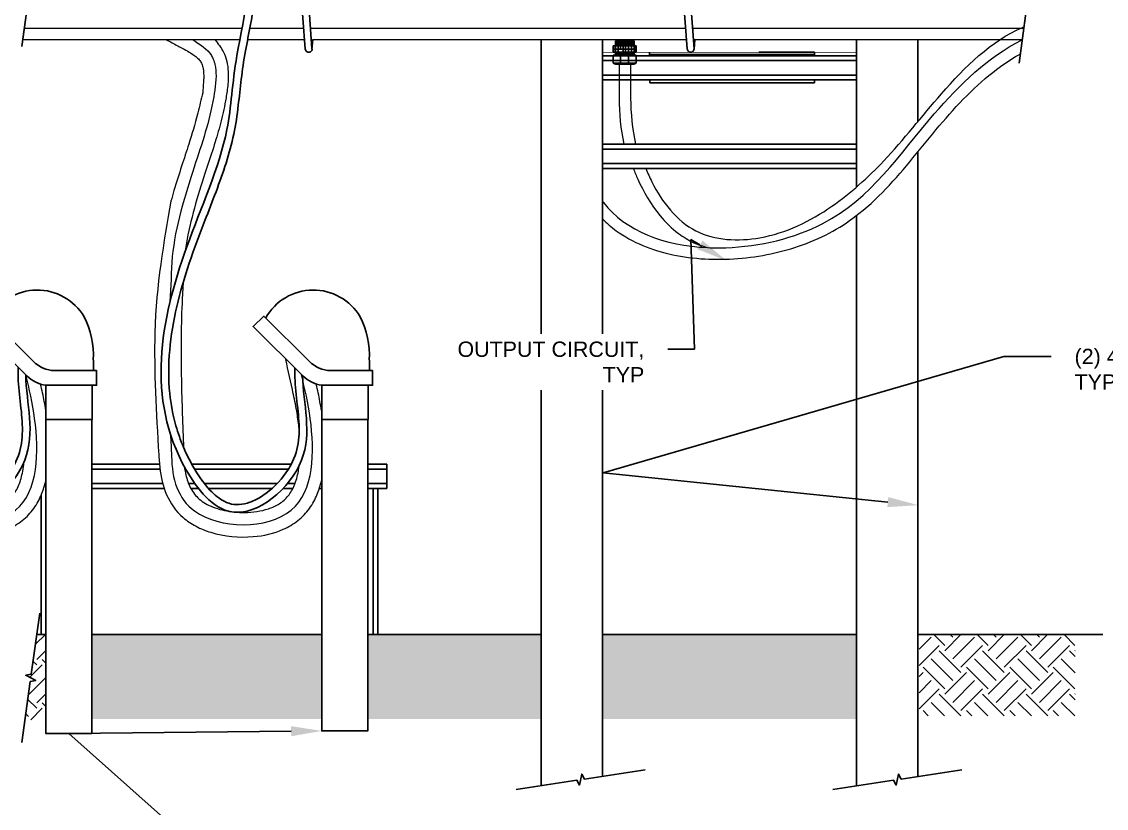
# Model space of a CAD drawing. Header units: feet. Extents: x -17 to 1389, y -162 to 787.
# Drawn here: x 1074.1 to 1144.8, y 172.6 to 223.9 of the extents above; entities that cross this region are included whole.
import ezdxf
from ezdxf import colors
from ezdxf.entities.mleader import LeaderData, LeaderLine
from ezdxf.math import Vec2, Vec3

# ---------------------------------------------------------------- set-up
doc = ezdxf.new("R2010")
doc.units = ezdxf.units.FT
doc.header["$MEASUREMENT"] = 0
doc.linetypes.add('DASHED2', pattern=[0.375, 0.25, -0.125])
for name, color, linetype in [('Cable Gland', 4, 'Continuous'), ('DC Homerun', 8, 'Continuous'), ('E-CABL-UG2', 142, 'Continuous'), ('E-COMB-BOX', 41, 'Continuous'), ('E-COND-PVC', 4, 'Continuous'), ('E-DETL-CAB', 1, 'Continuous'), ('G-ANNO-TEXT', 1, 'Continuous'), ('G-TEXT', 7, 'Continuous'), ('S-BEAM', 7, 'Continuous'), ('S-ERTH', 9, 'Continuous'), ('S-STEL-ANGL', 3, 'Continuous'), ('XREF', 7, 'Continuous')]:
    doc.layers.add(name, color=color, linetype=linetype)
doc.styles.add('NEI-A', font='arial.ttf')

# ---------------------------------------------------------------- blocks, each defined once
blk = doc.blocks.new('gland')
at = {"layer": 'Cable Gland'}
for p, q in [((1.134, 0.921), (0.155, 0.862)), ((1.371, 0.903), (0.155, 0.83)), ((1.02, 0.882), (0.155, 0.83)), ((0.155, 0.719), (0.155, 0.879)), ((0.438, 0.879), (0.155, 0.862)), ((1.371, 0.878), (0.155, 0.805)), ((1.371, 0.878), (0.155, 0.805)), ((1.371, 0.847), (0.155, 0.774)), ((1.371, 0.847), (0.155, 0.774)), ((1.371, 0.815), (0.155, 0.742)), ((1.371, 0.815), (0.155, 0.742)), ((1.371, 0.784), (0.155, 0.711)), ((1.371, 0.784), (0.155, 0.711)), ((1.371, 0.752), (0.155, 0.679)), ((1.371, 0.752), (0.155, 0.679)), ((1.371, 0.721), (0.155, 0.647)), ((1.371, 0.721), (0.155, 0.647)), ((1.371, 0.752), (0.666, 0.71)), ((1.371, 0.752), (0.666, 0.71)), ((1.371, 0.598), (1.371, 0.921)), ((0, 0.598), (1.5, 0.598)), ((0, 0.598), (0, 0.398)), ((0, 0.598), (1.5, 0.598)), ((0, 0.598), (0, 0.398)), ((0, 0.398), (1.5, 0.398)), ((0, 0.398), (1.5, 0.398)), ((0, 0.398), (0, 0.198)), ((0, 0.398), (1.5, 0.398)), ((0, 0.398), (1.5, 0.398)), ((0, 0.398), (0, 0.198)), ((0, 0.198), (1.5, 0.198)), ((0, 0.198), (1.5, 0.198)), ((0, 0), (0, -0.519)), ((1.5, 0), (0, 0)), ((0, 0), (0, -0.519)), ((1.5, 0), (0, 0)), ((0.02, 0.598), (0.02, 0.398)), ((0.02, 0.598), (0.02, 0.398)), ((0.02, 0.398), (0.02, 0.198)), ((0.02, 0.398), (0.02, 0.198)), ((0.447, 0.199), (0.148, 0.181)), ((0.447, 0.199), (0.148, 0.181)), ((0.148, 0), (0.148, 0.198)), ((1.372, 0.192), (0.148, 0.118)), ((1.372, 0.192), (0.148, 0.118)), ((0.834, 0.191), (0.148, 0.15)), ((0.834, 0.191), (0.148, 0.15)), ((1.372, 0.16), (0.148, 0.087)), ((0.148, 0), (0.148, 0.16)), ((1.372, 0.16), (0.148, 0.087)), ((1.372, 0.129), (0.148, 0.055)), ((1.372, 0.129), (0.148, 0.055)), ((1.372, 0.097), (0.148, 0.024)), ((1.372, 0.097), (0.148, 0.024)), ((1.371, 0.689), (0.155, 0.616)), ((1.371, 0.689), (0.155, 0.616)), ((0.162, 0.598), (0.162, 0.398)), ((0.162, 0.598), (0.162, 0.398)), ((0.162, 0.398), (0.162, 0.198)), ((0.162, 0.398), (0.162, 0.198)), ((1.372, 0.066), (0.281, 0)), ((1.372, 0.066), (0.281, 0)), ((1.371, 0.689), (0.288, 0.624)), ((1.371, 0.689), (0.288, 0.624)), ((0.324, 0.598), (0.324, 0.398)), ((0.324, 0.598), (0.324, 0.398)), ((0.324, 0.398), (0.324, 0.198)), ((0.324, 0.398), (0.324, 0.198)), ((1.371, 0.657), (0.337, 0.595)), ((1.371, 0.657), (0.337, 0.595)), ((0.487, 0.598), (0.487, 0.398)), ((0.487, 0.598), (0.487, 0.398)), ((0.487, 0), (0.487, -0.519)), ((0.487, 0), (0.487, -0.519)), ((0.649, 0.598), (0.649, 0.398)), ((0.649, 0.598), (0.649, 0.398)), ((0.649, 0.398), (0.649, 0.198)), ((0.649, 0.398), (0.649, 0.198)), ((1.372, 0.034), (0.806, 0)), ((1.372, 0.034), (0.806, 0)), ((0.811, 0.598), (0.811, 0.398)), ((0.811, 0.598), (0.811, 0.398)), ((0.811, 0.398), (0.811, 0.198)), ((0.811, 0.398), (0.811, 0.198)), ((1.371, 0.626), (0.912, 0.598)), ((1.371, 0.626), (0.912, 0.598)), ((1.003, 0.598), (1.003, 0.398)), ((1.003, 0.598), (1.003, 0.398)), ((1.003, 0.398), (1.003, 0.198)), ((1.003, 0), (1.003, -0.519)), ((1.003, 0), (1.003, -0.519)), ((1.194, 0.598), (1.194, 0.398)), ((1.194, 0.598), (1.194, 0.398)), ((1.194, 0.398), (1.194, 0.198)), ((1.194, 0.398), (1.194, 0.198)), ((1.362, 0.598), (1.362, 0.398)), ((1.362, 0.598), (1.362, 0.398)), ((1.362, 0.398), (1.362, 0.198)), ((1.362, 0.398), (1.362, 0.198)), ((1.372, 0), (1.372, 0.36)), ((1.372, 0), (1.372, 0.36)), ((1.465, 0.598), (1.465, 0.398)), ((1.465, 0.598), (1.465, 0.398)), ((1.465, 0.398), (1.465, 0.198)), ((1.465, 0.398), (1.465, 0.198)), ((1.5, 0.598), (1.5, 0.398)), ((1.5, 0.598), (1.5, 0.398)), ((1.5, 0.398), (1.5, 0.198)), ((1.5, 0.398), (1.5, 0.198)), ((1.5, 0), (1.5, -0.519)), ((1.5, 0), (1.5, -0.01)), ((1.5, -0.519), (0, -0.519)), ((1.5, -0.519), (0, -0.519)), ((1.356, -0.595), (0.144, -0.595)), ((1.356, -0.595), (0.144, -0.595)), ((1.5, -0.346), (1.5, -0.519))]:
    blk.add_line(p, q, dxfattribs=at)
blk.add_lwpolyline([(1.371, 0.921), (0.155, 0.921), (0.155, 0.598)], dxfattribs=at)
for centre, radius, start, end in [((0.157, -0.438), 0.157, 211.11236, 265.27652), ((0.157, -0.438), 0.157, 211.11236, 265.27652), ((1.335, -0.432), 0.164, 277.1817, 327.77818), ((1.335, -0.432), 0.164, 277.1817, 327.77818)]:
    blk.add_arc(centre, radius, start, end, dxfattribs=at)
blk = doc.blocks.new('weatherhead')
at = {"layer": 'E-COND-PVC', "linetype": 'Continuous'}
blk.add_lwpolyline([(139.7096, -9.4868, 0.133498), (139.6905, -9.3961, 0.576764), (139.4921, -9.3985)], format="xyb", dxfattribs=at)
for points in [[(139.5839, -9.4902), (139.4882, -9.3951), (139.4657, -9.4168), (139.5705, -9.5211)], [(139.7099, -9.4876), (139.7099, -9.5093)], [(139.6149, -9.5401), (139.7165, -9.5401), (139.7165, -9.5093), (139.6282, -9.5093)]]:
    blk.add_lwpolyline(points, dxfattribs=at)
blk.add_lwpolyline([(139.7074, -9.6118), (139.7074, -9.5401), (139.6099, -9.5401), (139.6099, -9.6118)], close=True, dxfattribs=at)
for centre, radius, start, end in [((139.6311, -9.4414), 0.0679, 225.975, 267.5744), ((139.6202, -9.4685), 0.0723, 226.6049, 261.7693)]:
    blk.add_arc(centre, radius, start, end, dxfattribs=at)

msp = doc.modelspace()

# ---------------------------------------------------------------- hatches: boundary and pattern name
at = {"layer": 'S-ERTH'}
h = msp.add_hatch(dxfattribs=at)
h.set_pattern_fill('EARTH', color=256, scale=8, angle=45)
h.set_pattern_definition([(45, (1046.759, 170.9494), (0, 2.82843), [2, -2]), (45, (1046.2286, 171.4798), (0, 2.82843), [2, -2]), (45, (1045.6983, 172.01), (0, 2.82843), [2, -2]), (135, (1045.6983, 172.3636), (-2.82843, 2e-16), [2, -2]), (135, (1046.2286, 172.894), (-2.82843, 2e-16), [2, -2]), (135, (1046.759, 173.4243), (-2.82843, 2e-16), [2, -2])])
h.paths.add_polyline_path([(1075.63374, 183.93287), (1075.04769, 183.93287), (1074.6879, 181.36329), (1074.33045, 181.28712), (1074.97601, 180.94429), (1074.61856, 180.86812), (1074.26373, 178.33403), (1075.63374, 178.33403)])
h = msp.add_hatch(dxfattribs=at)
h.set_pattern_fill('EARTH', color=256, scale=8, angle=45)
h.set_pattern_definition([(45, (1169.2533, 195.906), (2e-16, 2.82843), [2, -2]), (45, (1168.723, 196.4363), (2e-16, 2.82843), [2, -2]), (45, (1168.1927, 196.9666), (2e-16, 2.82843), [2, -2]), (135, (1168.1927, 197.3202), (-2.82843, 4e-16), [2, -2]), (135, (1168.723, 197.8505), (-2.82843, 4e-16), [2, -2]), (135, (1169.2533, 198.3808), (-2.82843, 4e-16), [2, -2])])
h.paths.add_polyline_path([(1142.75761, 178.57791), (1142.75761, 183.90596), (1132.58595, 183.90596), (1132.58595, 178.59612)])
h = msp.add_hatch(dxfattribs=at)
h.set_pattern_fill('EARTH', color=256, scale=8, angle=45)
h.set_pattern_definition([(45, (1046.759, 170.9005), (0, 2.828427), [2, -2]), (45, (1046.2286, 171.4308), (0, 2.828427), [2, -2]), (45, (1045.6983, 171.9611), (0, 2.828427), [2, -2]), (135, (1045.6983, 172.3147), (-2.828427, 2e-16), [2, -2]), (135, (1046.2286, 172.845), (-2.828427, 2e-16), [2, -2]), (135, (1046.759, 173.3754), (-2.828427, 2e-16), [2, -2])])
h.paths.add_polyline_path([(1128.50291, 183.88393), (1111.93272, 183.88393), (1111.93272, 178.37135), (1128.50291, 178.37135)])
h.paths.add_polyline_path([(1107.93272, 183.88393), (1096.90784, 183.88393), (1096.63374, 183.88393), (1096.63374, 178.37135), (1107.93272, 178.37135)])
h.paths.add_polyline_path([(1093.63374, 183.88393), (1078.63374, 183.88393), (1078.63374, 178.37135), (1093.63374, 178.37135)])
h.paths.add_polyline_path([(1071.12457, 183.88393), (1046.47756, 183.88393), (1046.47756, 178.37135), (1070.35269, 178.37135), (1070.69544, 180.81919), (1071.05289, 180.89535), (1070.40732, 181.23819), (1070.76477, 181.31435)])
h.paths.add_polyline_path([(1042.47756, 183.88393), (1025.90737, 183.88393), (1025.90737, 178.37135), (1042.47756, 178.37135)])
h.paths.add_polyline_path([(1021.90737, 183.88393), (992.20284, 183.88393), (992.20284, 178.37135), (1021.90737, 178.37135)])
h.paths.add_polyline_path([(984.06284, 183.88393), (981.04261, 183.88393), (981.04261, 178.37135), (984.06284, 178.37135)])

# ---------------------------------------------------------------- linework, layer by layer
at = {"layer": 'DC Homerun', "lineweight": 20}
for points in [[(1074.23016, 223.43484), (1088.43234, 223.43484)], [(1088.94106, 223.43484), (1092.44444, 223.43484)], [(1092.89359, 223.43484), (1117.35755, 223.43484)], [(1117.80639, 223.43484), (1139.42084, 223.43484)], [(1074.12515, 222.68484), (1088.28832, 222.68484)], [(1088.7976, 222.68484), (1092.50105, 222.68484)], [(1093.04082, 222.68484), (1117.41549, 222.68484)], [(1117.86309, 222.68484), (1139.32202, 222.68484)]]:
    msp.add_lwpolyline(points, dxfattribs=at)
for points in [[(1113.3471, 215.86058, -0.04977716), (1113.04624, 218.87602), (1113.04624, 221.07929)], [(1114.11299, 215.86058, -0.05239206), (1113.79624, 218.876), (1113.79624, 221.07929)]]:
    msp.add_lwpolyline(points, format="xyb", dxfattribs=at)
for start, end in [(176.2310466, 177.8513344), (180.0512145, 180.732437), (182.5765929, 183.3569123)]:
    msp.add_arc((1188.32892, 201.65391), 104.66909, start, end, dxfattribs=at)
for points, knots in [([(1114.75911, 214.28578), (1114.88, 213.98883), (1115.60147, 212.37315), (1117.70449, 209.64988), (1122.65323, 209.43541), (1126.85248, 211.51876), (1130.69156, 214.99918), (1134.12803, 219.44922), (1137.29103, 222.62187), (1139.36218, 223.49172), (1139.38168, 223.49982), (1139.39848, 223.50681), (1139.41531, 223.51373), (1139.43214, 223.52063)], [2.39856789, 2.39856789, 2.39856789, 2.39856789, 3.35614026, 7.65120148, 11.84348528, 16.96998472, 21.4559257, 27.23428072, 34.056127, 34.12088318, 34.12088318, 34.12088318, 34.1766587, 34.1766587, 34.1766587, 34.1766587]), ([(1083.49054, 222.68484), (1083.74049, 222.55049), (1083.99044, 222.41613), (1084.24038, 222.28178), (1084.29077, 222.25469), (1084.34115, 222.22761), (1084.39096, 222.20082), (1084.56867, 222.10525), (1084.73908, 222.01344), (1085.12713, 221.78851), (1085.3272, 221.6559), (1085.56187, 221.45512), (1085.63065, 221.38407), (1085.7394, 221.24512), (1085.7771, 221.18047), (1085.84712, 221.01256), (1085.87604, 220.91305), (1085.92965, 220.61541), (1085.93982, 220.39431), (1085.93013, 220.1526), (1085.92695, 220.07323), (1085.92162, 219.99163), (1085.9163, 219.91003), (1085.90115, 219.67802), (1085.88601, 219.446), (1085.87086, 219.21398)], [-0.93552896, -0.93552896, -0.93552896, -0.93552896, -0.15694593, -0.15694593, -0.15694593, 0, 0, 0, 0.55992066, 0.55992066, 1.38906805, 1.38906805, 1.86615791, 1.86615791, 2.37146693, 2.37146693, 2.87677595, 2.87677595, 3.68258183, 3.68258183, 3.68258183, 3.94718348, 3.94718348, 3.94718348, 4.6995761, 4.6995761, 4.6995761, 4.6995761]), ([(1086.66653, 222.68484), (1086.86451, 222.43023), (1087.059, 222.17445), (1087.20083, 221.90078), (1087.23076, 221.84304), (1087.25834, 221.7845), (1087.37048, 221.51964), (1087.4293, 221.30908), (1087.55109, 220.65219), (1087.54627, 220.2086), (1087.4825, 219.4726), (1087.43752, 219.17169), (1087.29748, 218.3609), (1087.19109, 217.87184), (1086.95272, 216.92279), (1086.82113, 216.46543), (1086.52519, 215.50327), (1086.35892, 214.99875), (1085.95837, 213.77879), (1085.71548, 213.03532), (1085.26531, 211.50276), (1085.0589, 210.71594), (1084.83607, 209.59564), (1084.77741, 209.24681), (1084.73312, 208.90652)], [1.53952529, 1.53952529, 1.53952529, 1.53952529, 2.21752315, 2.21752315, 2.21752315, 2.36057738, 2.36057738, 2.86277036, 2.86277036, 3.93462935, 3.93462935, 4.71275618, 4.71275618, 6.15222142, 6.15222142, 7.59168665, 7.59168665, 9.18829529, 9.18829529, 11.28538435, 11.28538435, 13.38247341, 13.38247341, 14.34684127, 14.34684127, 14.34684127, 14.34684127]), ([(1085.17405, 222.68484), (1085.69108, 222.39436), (1086.20887, 222.04961), (1086.47945, 221.55635), (1086.50039, 221.51424), (1086.56292, 221.38851), (1086.61089, 221.25425), (1086.65758, 221.11925)], [0.42743779, 0.42743779, 0.42743779, 0.42743779, 2.09089211, 2.24230814, 2.24230814, 2.24230814, 2.69439319, 2.69439319, 2.69439319, 2.69439319]), ([(1118.78703, 209.12408), (1119.24969, 209.09458), (1119.56435, 209.10359), (1119.87901, 209.1126), (1119.91081, 209.11351), (1119.94261, 209.11443), (1119.97442, 209.11543), (1122.20504, 209.1862), (1128.40623, 210.69787), (1132.6268, 217.24841), (1137.09867, 221.55933), (1139.25344, 222.64126), (1139.27584, 222.65251), (1139.29827, 222.66368), (1139.3207, 222.67484)], [12.38660988, 12.38660988, 12.38660988, 12.38660988, 13.21658274, 13.21658274, 13.21658274, 13.30046646, 13.30046646, 13.30046646, 19.18270433, 29.37972816, 36.75607939, 36.75607939, 36.75607939, 36.83276643, 36.83276643, 36.83276643, 36.83276643]), ([(1111.93272, 210.99913), (1112.20975, 210.71393), (1112.51188, 210.45433), (1113.88934, 209.45096), (1115.15727, 208.94631), (1117.87513, 208.36824), (1119.32823, 208.29478), (1122.21608, 208.52253), (1123.65095, 208.82399), (1125.66895, 209.54767), (1126.33471, 209.8464), (1127.56784, 210.53444), (1128.13517, 210.92109), (1130.11588, 212.48377), (1131.27448, 213.85281), (1132.97102, 215.93147), (1133.53529, 216.63706), (1135.27652, 218.66563), (1136.53454, 219.94188), (1138.31982, 221.23793), (1138.75555, 221.51883), (1139.2009, 221.76554)], [5.5746994, 5.5746994, 5.5746994, 5.5746994, 6.68461765, 6.68461765, 10.31690918, 10.31690918, 13.94920071, 13.94920071, 17.58149224, 17.58149224, 19.49417094, 19.49417094, 21.40684965, 21.40684965, 26.66251141, 26.66251141, 29.34676904, 29.34676904, 34.62372535, 34.62372535, 36.27747467, 36.27747467, 36.27747467, 36.27747467]), ([(1086.65758, 221.11925), (1086.66107, 221.0974), (1086.66455, 221.07556), (1086.66804, 221.05371), (1086.68515, 220.94649), (1086.70226, 220.83926), (1086.71396, 220.72955), (1086.77408, 220.16548), (1086.45752, 217.76647), (1085.33243, 214.52792), (1084.06594, 210.46103), (1083.8862, 208.53415)], [2.69435752, 2.69435752, 2.69435752, 2.69435752, 2.76148795, 2.76148795, 2.76148795, 3.0909829, 3.0909829, 3.0909829, 4.78504105, 9.54367378, 14.77400802, 14.77400802, 14.77400802, 14.77400802]), ([(1085.87086, 219.21398), (1085.7644, 218.78051), (1085.65793, 218.34703), (1085.55146, 217.91356), (1085.54763, 217.89795), (1085.54379, 217.88233), (1085.53994, 217.86674), (1085.53673, 217.85374), (1085.53351, 217.84075), (1085.36601, 217.16799), (1085.17271, 216.53296), (1084.81006, 215.4067), (1084.6531, 214.93512), (1084.32501, 213.92669), (1084.15486, 213.39288), (1083.92451, 212.61707), (1083.85887, 212.38966), (1083.79517, 212.16011)], [4.60301918, 4.60301918, 4.60301918, 4.60301918, 6.01467683, 6.01467683, 6.01467683, 6.06551884, 6.06551884, 6.06551884, 6.10788436, 6.10788436, 8.26195664, 8.26195664, 9.72014853, 9.72014853, 11.17834042, 11.17834042, 11.77240495, 11.77240495, 11.77240495, 11.77240495]), ([(1113.9525, 214.28578), (1114.04158, 214.05441), (1114.13668, 213.82266), (1114.60773, 212.76362), (1115.08428, 211.9313), (1116.04763, 210.77014), (1116.44719, 210.37616), (1117.20872, 209.8095), (1117.54711, 209.60556), (1118.19032, 209.31143), (1118.48603, 209.20634), (1118.78703, 209.12408)], [2.10953202, 2.10953202, 2.10953202, 2.10953202, 2.81927463, 2.81927463, 5.35499642, 5.35499642, 6.83249001, 6.83249001, 7.85552937, 7.85552937, 8.67722992, 8.67722992, 8.67722992, 8.67722992]), ([(1083.79517, 212.16011), (1083.31711, 209.45114), (1082.47026, 204.65238), (1082.8368, 198.35234), (1082.99642, 195.60875)], [0, 0, 0, 0, 9.36623542, 16.59172097, 16.59172097, 16.59172097, 16.59172097]), ([(1111.93272, 212.16368), (1111.95655, 212.13041), (1113.37848, 210.19551), (1116.00638, 209.25536), (1118.78703, 209.12408)], [4.69435006, 4.69435006, 4.69435006, 4.69435006, 4.822412, 12.25114914, 12.25114914, 12.25114914, 12.25114914]), ([(1084.64331, 196.03399), (1084.58085, 197.52539), (1084.46222, 200.67692), (1084.4634, 204.31908), (1084.58899, 206.46147), (1084.61873, 206.94556)], [1.37950953, 1.37950953, 1.37950953, 1.37950953, 5.85778399, 10.84095613, 12.2958481, 12.2958481, 12.2958481, 12.2958481]), ([(1092.15391, 197.29446), (1092.11897, 197.63823), (1092.07316, 197.97863), (1091.95327, 198.73151), (1091.8739, 199.14108), (1091.78581, 199.54308), (1091.78281, 199.55676), (1091.77981, 199.57045), (1091.7768, 199.58413), (1091.61193, 200.33351), (1091.44707, 201.0829), (1091.28221, 201.83228)], [31.82126964, 31.82126964, 31.82126964, 31.82126964, 32.81225675, 32.81225675, 34.07939925, 34.07939925, 34.07939925, 34.12254975, 34.12254975, 34.12254975, 36.48623747, 36.48623747, 36.48623747, 36.48623747]), ([(1065.8641, 195.52495), (1065.87413, 194.03171), (1066.86029, 190.82162), (1075.14812, 190.62824), (1075.20802, 196.9966), (1074.55931, 199.91749), (1074.32787, 200.8165)], [15.71403833, 15.71403833, 15.71403833, 15.71403833, 19.96787139, 26.27610251, 32.37787258, 35.22336586, 35.22336586, 35.22336586, 35.22336586]), ([(1075.63374, 198.50888), (1075.5727, 198.89808), (1075.50219, 199.2755), (1075.38486, 199.83665), (1075.34252, 200.02776), (1075.29875, 200.21655)], [32.76494215, 32.76494215, 32.76494215, 32.76494215, 33.84105981, 33.84105981, 34.40880185, 34.40880185, 34.40880185, 34.40880185]), ([(1083.83942, 195.52495), (1083.84945, 194.03171), (1084.83561, 190.82162), (1093.12344, 190.62824), (1093.18334, 196.9966), (1092.53462, 199.91749), (1092.30319, 200.8165)], [15.71403833, 15.71403833, 15.71403833, 15.71403833, 19.96787139, 26.27610251, 32.37787258, 35.22336586, 35.22336586, 35.22336586, 35.22336586]), ([(1093.60906, 198.50888), (1093.54802, 198.89808), (1093.47751, 199.2755), (1093.36018, 199.83665), (1093.31784, 200.02776), (1093.27407, 200.21655)], [32.76494215, 32.76494215, 32.76494215, 32.76494215, 33.84105981, 33.84105981, 34.40880185, 34.40880185, 34.40880185, 34.40880185]), ([(1065.0211, 195.60875), (1065.0211, 195.60875), (1065.0211, 195.60875), (1065.16009, 194.15763), (1065.29328, 193.56019), (1065.77738, 192.44995), (1066.13253, 191.93815), (1066.86402, 191.30178), (1067.15112, 191.10991), (1067.76188, 190.78999), (1068.08713, 190.65949), (1069.29746, 190.28728), (1070.25553, 190.19193), (1071.8659, 190.33118), (1072.53055, 190.48287), (1073.48066, 190.90035), (1073.8054, 191.08838), (1074.38923, 191.5501), (1074.64056, 191.8193), (1075.05707, 192.40174), (1075.22433, 192.71576), (1075.47287, 193.3238), (1075.56339, 193.61435), (1075.63374, 193.91092)], [14.14170656, 14.14170656, 14.14170656, 14.14170656, 16.36879252, 16.36879252, 18.0154997, 18.0154997, 19.66220689, 19.66220689, 20.53137207, 20.53137207, 21.40053725, 21.40053725, 23.64314973, 23.64314973, 25.26952027, 25.26952027, 26.18823496, 26.18823496, 27.09683782, 27.09683782, 28.00544068, 28.00544068, 28.78781571, 28.78781571, 28.78781571, 28.78781571]), ([(1082.99642, 195.60875), (1082.99642, 195.60875), (1082.99642, 195.60875), (1083.13541, 194.15763), (1083.2686, 193.56019), (1083.7527, 192.44995), (1084.10785, 191.93815), (1084.83934, 191.30178), (1085.12644, 191.10991), (1085.7372, 190.78999), (1086.06245, 190.65949), (1087.27278, 190.28728), (1088.23085, 190.19193), (1089.84122, 190.33118), (1090.50587, 190.48287), (1091.45598, 190.90035), (1091.78072, 191.08838), (1092.36455, 191.5501), (1092.61588, 191.8193), (1093.03239, 192.40174), (1093.19965, 192.71576), (1093.44819, 193.3238), (1093.53871, 193.61435), (1093.60906, 193.91092)], [14.14170656, 14.14170656, 14.14170656, 14.14170656, 16.36879252, 16.36879252, 18.0154997, 18.0154997, 19.66220689, 19.66220689, 20.53137207, 20.53137207, 21.40053725, 21.40053725, 23.64314973, 23.64314973, 25.26952027, 25.26952027, 26.18823496, 26.18823496, 27.09683782, 27.09683782, 28.00544068, 28.00544068, 28.78781571, 28.78781571, 28.78781571, 28.78781571]), ([(1066.72691, 194.65578), (1066.77433, 194.33074), (1066.84881, 194.03274), (1067.07081, 193.459), (1067.22615, 193.19406), (1067.62414, 192.73618), (1067.86822, 192.54211), (1068.50626, 192.20473), (1068.89108, 192.068), (1069.72324, 191.88635), (1070.17024, 191.841), (1071.16365, 191.85135), (1071.70693, 191.93574), (1072.43742, 192.17936), (1072.6767, 192.28987), (1073.11714, 192.56467), (1073.30294, 192.73064), (1073.62692, 193.13421), (1073.76281, 193.37056), (1073.9852, 193.91139), (1074.07102, 194.21545), (1074.16676, 194.73244), (1074.19325, 194.92883), (1074.21219, 195.13101)], [16.68275993, 16.68275993, 16.68275993, 16.68275993, 17.83389527, 17.83389527, 19.17447795, 19.17447795, 20.51506063, 20.51506063, 21.85564331, 21.85564331, 23.19622599, 23.19622599, 24.86915988, 24.86915988, 25.81698777, 25.81698777, 26.90659229, 26.90659229, 27.99619681, 27.99619681, 29.08580133, 29.08580133, 29.71083264, 29.71083264, 29.71083264, 29.71083264]), ([(1084.70223, 194.65578), (1084.74965, 194.33074), (1084.82413, 194.03274), (1085.04613, 193.459), (1085.20147, 193.19406), (1085.59946, 192.73618), (1085.84354, 192.54211), (1086.48158, 192.20473), (1086.8664, 192.068), (1087.69856, 191.88635), (1088.14556, 191.841), (1089.13896, 191.85135), (1089.68225, 191.93574), (1090.41273, 192.17936), (1090.65202, 192.28987), (1091.09246, 192.56467), (1091.27825, 192.73064), (1091.60224, 193.13421), (1091.73813, 193.37056), (1091.96051, 193.91139), (1092.04634, 194.21545), (1092.13035, 194.66914), (1092.14982, 194.79778), (1092.16584, 194.9293)], [16.68275993, 16.68275993, 16.68275993, 16.68275993, 17.83389527, 17.83389527, 19.17447795, 19.17447795, 20.51506063, 20.51506063, 21.85564331, 21.85564331, 23.19622599, 23.19622599, 24.86915988, 24.86915988, 25.81698777, 25.81698777, 26.90659229, 26.90659229, 27.99619681, 27.99619681, 29.08580133, 29.08580133, 29.50087025, 29.50087025, 29.50087025, 29.50087025])]:
    msp.add_open_spline(points, degree=3, knots=knots, dxfattribs=at)
msp.add_open_spline([(1084.70223, 194.65578), (1084.70028, 194.70109), (1084.69832, 194.74639), (1084.69637, 194.79169)], degree=3, dxfattribs=at)
at = {"layer": 'E-CABL-UG2', "linetype": 'Continuous'}
for points, knots in [([(1068.17496, 229.59441), (1068.48156, 229.57134), (1068.67341, 229.52426), (1069.13015, 229.39747), (1069.39475, 229.31279), (1069.84675, 229.10614), (1070.04078, 228.99165), (1070.37811, 228.71972), (1070.52375, 228.56354), (1070.87463, 228.07425), (1071.01979, 227.70904), (1071.19424, 226.93936), (1071.22503, 226.53277), (1071.2146, 225.32827), (1071.0882, 224.49247), (1070.83241, 223.08219), (1070.71472, 222.50539), (1070.49387, 221.30219), (1070.40671, 220.69325), (1070.26411, 219.51858), (1070.20707, 218.95491), (1070.06605, 217.76732), (1069.97847, 217.14305), (1069.7129, 215.88441), (1069.54071, 215.2584), (1068.94847, 213.38385), (1068.45306, 212.13835), (1067.60672, 209.96406), (1067.25436, 209.0412), (1066.62756, 207.17146), (1066.35043, 206.22619), (1065.69264, 203.38199), (1065.48638, 201.47625), (1065.7487, 198.90123), (1065.87942, 198.19389), (1066.20994, 197.02735), (1066.37239, 196.56374), (1066.74556, 195.68653), (1066.95063, 195.27195), (1067.50964, 194.29349), (1067.88798, 193.74226), (1068.59208, 192.99514), (1068.90229, 192.74444), (1069.42582, 192.47018), (1069.63694, 192.40009), (1070.07084, 192.34537), (1070.30449, 192.35908), (1070.79648, 192.4679), (1071.05403, 192.56322), (1071.89015, 192.9889), (1072.46834, 193.46544), (1073.19145, 194.3273), (1073.41444, 194.65557), (1073.86366, 195.50548), (1074.00877, 196.01967), (1074.1323, 197.09185), (1074.11187, 197.64867), (1074.00841, 198.80111), (1073.92544, 199.39565), (1073.8484, 200.29131), (1073.83076, 200.58228), (1073.82486, 201.02251), (1073.82608, 201.16961), (1073.82796, 201.31387)], [0, 0, 0, 0, 0.54196997, 0.54196997, 1.29312655, 1.29312655, 1.88635964, 1.88635964, 2.47959273, 2.47959273, 3.59240334, 3.59240334, 4.70521395, 4.70521395, 6.77838294, 6.77838294, 8.22744975, 8.22744975, 9.96355124, 9.96355124, 11.69965274, 11.69965274, 13.67035979, 13.67035979, 15.64106684, 15.64106684, 19.58248095, 19.58248095, 22.45768873, 22.45768873, 25.3328965, 25.3328965, 31.08331206, 31.08331206, 33.2877501, 33.2877501, 34.75996255, 34.75996255, 36.09677179, 36.09677179, 37.94615944, 37.94615944, 39.28060947, 39.28060947, 40.20773526, 40.20773526, 41.13486105, 41.13486105, 42.06198684, 42.06198684, 44.13778033, 44.13778033, 45.27283759, 45.27283759, 47.04251545, 47.04251545, 48.8121933, 48.8121933, 50.58187116, 50.58187116, 51.4102524, 51.4102524, 51.83845956, 51.83845956, 51.83845956, 51.83845956]), ([(1086.22026, 229.59441), (1086.52685, 229.57134), (1086.71871, 229.52426), (1087.17545, 229.39747), (1087.44004, 229.31279), (1087.89205, 229.10614), (1088.08608, 228.99165), (1088.4234, 228.71972), (1088.56904, 228.56354), (1088.91992, 228.07425), (1089.06509, 227.70904), (1089.23953, 226.93936), (1089.27033, 226.53277), (1089.25989, 225.32827), (1089.13349, 224.49247), (1088.87771, 223.08219), (1088.76002, 222.50539), (1088.53916, 221.30219), (1088.452, 220.69325), (1088.30941, 219.51858), (1088.25237, 218.95491), (1088.11135, 217.76732), (1088.02376, 217.14305), (1087.7582, 215.88441), (1087.58601, 215.2584), (1086.99377, 213.38385), (1086.49835, 212.13835), (1085.65201, 209.96406), (1085.29966, 209.0412), (1084.67286, 207.17146), (1084.39573, 206.22619), (1083.73794, 203.38199), (1083.53168, 201.47625), (1083.79399, 198.90123), (1083.92472, 198.19389), (1084.25524, 197.02735), (1084.41768, 196.56374), (1084.79085, 195.68653), (1084.99592, 195.27195), (1085.55493, 194.29349), (1085.93328, 193.74226), (1086.63737, 192.99514), (1086.94758, 192.74444), (1087.47111, 192.47018), (1087.68224, 192.40009), (1088.11613, 192.34537), (1088.34979, 192.35908), (1088.84178, 192.4679), (1089.09933, 192.56322), (1089.93545, 192.9889), (1090.51363, 193.46544), (1091.23675, 194.3273), (1091.45974, 194.65557), (1091.90896, 195.50548), (1092.05406, 196.01967), (1092.1776, 197.09185), (1092.15717, 197.64867), (1092.05371, 198.80111), (1091.97074, 199.39565), (1091.89369, 200.29131), (1091.87605, 200.58228), (1091.87036, 201.00712), (1091.87116, 201.13938), (1091.8727, 201.26935)], [0, 0, 0, 0, 0.54196997, 0.54196997, 1.29312655, 1.29312655, 1.88635964, 1.88635964, 2.47959273, 2.47959273, 3.59240334, 3.59240334, 4.70521395, 4.70521395, 6.77838294, 6.77838294, 8.22744975, 8.22744975, 9.96355124, 9.96355124, 11.69965274, 11.69965274, 13.67035979, 13.67035979, 15.64106684, 15.64106684, 19.58248095, 19.58248095, 22.45768873, 22.45768873, 25.3328965, 25.3328965, 31.08331206, 31.08331206, 33.2877501, 33.2877501, 34.75996255, 34.75996255, 36.09677179, 36.09677179, 37.94615944, 37.94615944, 39.28060947, 39.28060947, 40.20773526, 40.20773526, 41.13486105, 41.13486105, 42.06198684, 42.06198684, 44.13778033, 44.13778033, 45.27283759, 45.27283759, 47.04251545, 47.04251545, 48.8121933, 48.8121933, 50.58187116, 50.58187116, 51.4102524, 51.4102524, 51.79450441, 51.79450441, 51.79450441, 51.79450441]), ([(1068.17496, 229.13182), (1068.73263, 228.99473), (1071.69922, 228.26549), (1069.81027, 221.97183), (1069.61325, 215.82255), (1065.6141, 207.28464), (1063.82976, 197.84814), (1069.91181, 190.32468), (1075.60525, 195.16342), (1074.36506, 198.96123), (1074.32787, 200.8165)], [0, 0, 0, 0, 1.61419504, 8.58678911, 13.44734427, 21.57428168, 36.05262341, 40.13278633, 45.78784674, 51.34762176, 51.34762176, 51.34762176, 51.34762176]), ([(1086.22026, 229.13182), (1086.77793, 228.99473), (1089.74452, 228.26549), (1087.85557, 221.97183), (1087.65855, 215.82255), (1083.65939, 207.28464), (1081.87506, 197.84814), (1087.95711, 190.32468), (1093.63341, 195.14885), (1092.42045, 198.93005), (1092.37421, 200.7704)], [0, 0, 0, 0, 1.61419504, 8.58678911, 13.44734427, 21.57428168, 36.05262341, 40.13278633, 45.78784674, 51.30157506, 51.30157506, 51.30157506, 51.30157506])]:
    msp.add_open_spline(points, degree=3, knots=knots, dxfattribs=at)
at = {"layer": 'E-COMB-BOX', "const_width": 0.05}
for points in [[(1111.93272, 221.86058), (1118.37854, 221.86058)], [(1122.12854, 221.86058), (1128.50291, 221.86058)]]:
    msp.add_lwpolyline(points, dxfattribs=at)
at = {"layer": 'E-COMB-BOX', "linetype": 'DASHED2', "ltscale": 2, "const_width": 0.05}
msp.add_lwpolyline([(1118.37854, 221.86058), (1122.12854, 221.86058)], dxfattribs=at)
at = {"layer": 'E-COND-PVC', "linetype": 'Continuous'}
for points in [[(1075.63374, 197.91552), (1078.63374, 197.91552), (1078.63374, 177.44259), (1075.63374, 177.44259)], [(1093.63374, 197.91552), (1096.63374, 197.91552), (1096.63374, 177.60466), (1093.63374, 177.60466)]]:
    msp.add_lwpolyline(points, close=True, dxfattribs=at)
at = {"layer": 'E-DETL-CAB'}
msp.add_lwpolyline([(1116.103, 228.30916), (1116.49042, 229.79327, -0.8531142), (1116.8709, 229.78269), (1116.99542, 228.12238), (1117.46239, 222.07779, 1.00005228), (1117.9086, 222.08298), (1117.45201, 228.12238), (1117.32748, 229.8242)], format="xyb", dxfattribs=at)
for points in [[(1092.54726, 222.0726), (1092.09236, 228.09995)], [(1092.99347, 222.08298), (1092.75532, 225.30625)], [(1092.99347, 222.05184), (1093.04082, 222.68484)], [(1117.9086, 222.05184), (1117.95595, 222.68484)]]:
    msp.add_lwpolyline(points, dxfattribs=at)
msp.add_arc((1092.78073, 222.07778), 0.22309, 179.9970047, 0.0029953, dxfattribs=at)
at = {"layer": 'G-TEXT', "linetype": 'Continuous', "flags": 128}
for points in [[(1074.06281, 222.23965), (1074.61856, 226.20868), (1074.97601, 226.28485), (1074.33045, 226.62768), (1074.6879, 226.70385), (1075.24365, 230.67288)], [(1139.11997, 221.15136), (1139.78632, 226.20868), (1140.14377, 226.28485), (1139.4982, 226.62768), (1139.85565, 226.70385), (1140.41141, 230.67288)], [(1074.06281, 176.85015), (1074.61856, 180.81919), (1074.97601, 180.89535), (1074.33045, 181.23819), (1074.6879, 181.31435), (1075.24365, 185.28339)], [(1106.30357, 173.78749), (1110.26565, 174.39084), (1110.44092, 174.07013), (1110.58467, 174.78681), (1110.75995, 174.46611), (1114.72202, 175.06945)], [(1126.95952, 173.78749), (1130.92159, 174.39084), (1131.09687, 174.07013), (1131.24062, 174.78681), (1131.41589, 174.46611), (1135.37797, 175.06945)]]:
    msp.add_lwpolyline(points, dxfattribs=at)
at = {"layer": 'S-BEAM'}
for p, q in [((1107.93272, 222.68484), (1107.93272, 174.03558)), ((1111.93272, 222.68484), (1111.93272, 174.6447)), ((1128.50291, 222.68484), (1128.50291, 213.07212)), ((1132.50291, 222.68484), (1132.50291, 217.32696)), ((1132.50291, 215.35807), (1132.50291, 174.63164)), ((1128.50291, 211.21309), (1128.50291, 174.02252)), ((1118.37854, 209.25128), (1118.37854, 209.1492))]:
    msp.add_line(p, q, dxfattribs=at)
at = {"layer": 'S-ERTH', "flags": 128}
for points in [[(1075.04769, 183.88393), (1075.63374, 183.88393)], [(1078.63374, 183.88393), (1093.63374, 183.88393)], [(1096.63374, 183.88393), (1107.93272, 183.88393)], [(1111.93272, 183.88393), (1128.50291, 183.88393)], [(1132.50291, 183.88393), (1144.55699, 183.88393)]]:
    msp.add_lwpolyline(points, dxfattribs=at)
at = {"layer": 'S-STEL-ANGL'}
for p, q in [((1128.50291, 221.63549), (1111.93272, 221.63549)), ((1125.75354, 221.72058), (1115.01322, 221.72058)), ((1128.50291, 221.32053), (1111.93272, 221.32053)), ((1128.50291, 220.37565), (1111.93272, 220.37565)), ((1128.50291, 220.06069), (1111.93272, 220.06069)), ((1128.50291, 215.86058), (1111.93272, 215.86058)), ((1128.50291, 215.54562), (1111.93272, 215.54562)), ((1128.50291, 214.60074), (1111.93272, 214.60074)), ((1128.50291, 214.28578), (1111.93272, 214.28578)), ((1083.05542, 194.9927), (1078.63374, 194.9927)), ((1083.08622, 194.67774), (1078.63374, 194.67774)), ((1084.75981, 194.67774), (1084.70129, 194.67774)), ((1091.63792, 194.9927), (1085.15654, 194.9927)), ((1091.45706, 194.67774), (1085.33768, 194.67774)), ((1092.13034, 194.67774), (1092.03622, 194.67774)), ((1097.86732, 194.9927), (1096.63374, 194.9927)), ((1097.86732, 194.67774), (1096.63374, 194.67774)), ((1083.25866, 193.73286), (1078.63374, 193.73286)), ((1083.35265, 193.4179), (1078.63374, 193.4179)), ((1085.35531, 193.73286), (1084.94039, 193.73286)), ((1085.5904, 193.4179), (1085.08767, 193.4179)), ((1090.72113, 193.73286), (1085.97912, 193.73286)), ((1090.3951, 193.4179), (1086.2418, 193.4179)), ((1091.74811, 193.4179), (1091.11189, 193.4179)), ((1091.88564, 193.73286), (1091.39051, 193.73286)), ((1093.63374, 193.4179), (1093.47081, 193.4179)), ((1093.63414, 193.73286), (1093.56416, 193.73286)), ((1097.86732, 193.73286), (1096.63374, 193.73286)), ((1097.86732, 193.4179), (1096.63374, 193.4179))]:
    msp.add_line(p, q, dxfattribs=at)
for points in [[(1115.01289, 221.86058), (1115.01342, 221.63549)], [(1125.75354, 221.63549), (1125.75354, 221.86058), (1122.12854, 221.86058)], [(1115.01717, 220.06069), (1115.01764, 219.86058)], [(1125.75354, 219.86058), (1125.75354, 220.06069)], [(1115.01764, 219.86058), (1125.75354, 219.86058)]]:
    msp.add_lwpolyline(points, dxfattribs=at)
at = {"layer": 'S-STEL-ANGL', "flags": 128}
for points in [[(1097.86732, 194.9927), (1097.86732, 193.4179)], [(1096.97682, 193.4179), (1096.97682, 183.88393)], [(1097.27682, 193.4179), (1097.27682, 183.88393)], [(1075.33301, 192.98272), (1075.33301, 183.88393)]]:
    msp.add_lwpolyline(points, dxfattribs=at)

# ---------------------------------------------------------------- block references
at = {"layer": 'Cable Gland'}
msp.add_blockref('gland', (1112.63222, 221.67401), dxfattribs=at)
at = {"layer": 'XREF', "xscale": 31.05883219906551, "yscale": 31.05883219906551, "zscale": 31.05883219906551}
for p in [(-3260.48565, 496.44576), (-3242.48565, 496.44576)]:
    msp.add_blockref('weatherhead', p, dxfattribs=at)

# ---------------------------------------------------------------- next in the draw order: leaders
at = {"layer": 'G-ANNO-TEXT'}
ml = msp.add_multileader_mtext('Standard', dxfattribs=at)
ml.set_content('OUTPUT CIRCUIT, TYP', color=256, style='NEI-A')
ml.set_leader_properties()
ml.build(insert=Vec2(0, 0))
ml.multileader.update_dxf_attribs({"dogleg_length": 3.07146, "arrow_head_size": 2})
ctx = ml.context
ctx.base_point, ctx.char_height, ctx.arrow_head_size, ctx.landing_gap_size, ctx.plane_origin = Vec3(1101.13676, 202.49556), 1, 2, 1.53573, Vec3(1879.17094, -350.9294)
ctx.text_align_type = 2
notes = []
notes.append((ctx, [(1, (1, 1, 0), (1117.92916, 202.49556), (-1, 0), 1.72843, [(0, [(1120.01343, 208.27624), (1117.70449, 209.64988)], 0, [])])]))
ctx.mtext.insert, ctx.mtext.width, ctx.mtext.defined_height, ctx.mtext.alignment, ctx.mtext.flow_direction = Vec3(1114.66499, 202.99556), 14.2215473, 3.00945, 3, 5
ctx.mtext.has_bg_fill, ctx.mtext.bg_color, ctx.mtext.bg_scale_factor, ctx.mtext.bg_transparency, ctx.mtext.use_window_bg_color = 1, -1073741824, 1.5, 0, 1
ml = msp.add_multileader_mtext('Standard', dxfattribs=at)
ml.set_content('INSTALL 3" PVC SCH 40 CONDUITS WITH WEATHERHEAD AS NEEDED FOR DC FEEDER UGT TRANSITION; MAX (2) 500 MCM CABLE AND (1) 2AWG BARE PER CONDUIT', color=256, style='NEI-A')
ml.set_leader_properties()
ml.build(insert=Vec2(0, 0))
ml.multileader.update_dxf_attribs({"dogleg_length": 3.07146, "arrow_head_size": 2})
ctx = ml.context
ctx.base_point, ctx.char_height, ctx.arrow_head_size, ctx.landing_gap_size, ctx.plane_origin = Vec3(1045.50176, 171.42005), 1, 2, 1.53573, Vec3(1813.03282, -379.51237)
ctx.text_align_type = 2
notes.append((ctx, [(1, (1, 1, 0), (1083.90663, 171.42005), (-1, 0), 3.07146, [(0, [(1093.63374, 177.60466), (1077.13374, 177.44259)], 0, [])])]))
ctx.mtext.insert, ctx.mtext.width, ctx.mtext.defined_height, ctx.mtext.alignment, ctx.mtext.flow_direction = Vec3(1079.29943, 172.06705), 32.6593334, 7.05613, 3, 5
ctx.mtext.has_bg_fill, ctx.mtext.bg_color, ctx.mtext.bg_scale_factor, ctx.mtext.bg_transparency, ctx.mtext.use_window_bg_color = 1, -1073741824, 1.5, 0, 1
for ctx, leaders in notes:
    for number, flags, end, landing, length, lines in leaders:
        leader = LeaderData()
        leader.index, (leader.has_last_leader_line, leader.has_dogleg_vector, leader.attachment_direction) = number, flags
        leader.last_leader_point, leader.dogleg_vector, leader.dogleg_length = Vec3(end), Vec3(landing), length
        for number, points, colour, breaks in lines:
            line = LeaderLine()
            line.index, line.vertices, line.color, line.breaks = number, Vec3.list(points), colors.encode_raw_color(colour), breaks
            leader.lines.append(line)
        ctx.leaders.append(leader)

# ---------------------------------------------------------------- next in the draw order: leaders
ml = msp.add_multileader_mtext('Standard', dxfattribs=at)
ml.set_content('\\pxql,t3.00005;(2) 4" OD SCH 40 PIPE, TYP', color=256, style='NEI-A')
ml.set_leader_properties()
ml.build(insert=Vec2(0, 0))
ml.multileader.update_dxf_attribs({"dogleg_length": 3.07146, "arrow_head_size": 2})
ctx = ml.context
ctx.base_point, ctx.char_height, ctx.arrow_head_size, ctx.landing_gap_size, ctx.plane_origin = Vec3(1141.18751, 202.0241), 1, 2, 1.53573, Vec3(1891.79828, -353.61996)
notes = []
notes.append((ctx, [(0, (1, 1, 0), (1138.11604, 202.0241), (1, 0), 3.07146, [(0, [(1132.5349, 192.32291), (1111.97479, 194.4375)], 0, [])])]))
ctx.mtext.insert, ctx.mtext.width, ctx.mtext.flow_direction = Vec3(1142.72324, 202.5241), 15.2942992, 5
ctx.mtext.has_bg_fill, ctx.mtext.bg_color, ctx.mtext.bg_scale_factor, ctx.mtext.bg_transparency, ctx.mtext.use_window_bg_color = 1, -1073741824, 1.5, 0, 1
for ctx, leaders in notes:
    for number, flags, end, landing, length, lines in leaders:
        leader = LeaderData()
        leader.index, (leader.has_last_leader_line, leader.has_dogleg_vector, leader.attachment_direction) = number, flags
        leader.last_leader_point, leader.dogleg_vector, leader.dogleg_length = Vec3(end), Vec3(landing), length
        for number, points, colour, breaks in lines:
            line = LeaderLine()
            line.index, line.vertices, line.color, line.breaks = number, Vec3.list(points), colors.encode_raw_color(colour), breaks
            leader.lines.append(line)
        ctx.leaders.append(leader)

doc.saveas('drawing.dxf')
